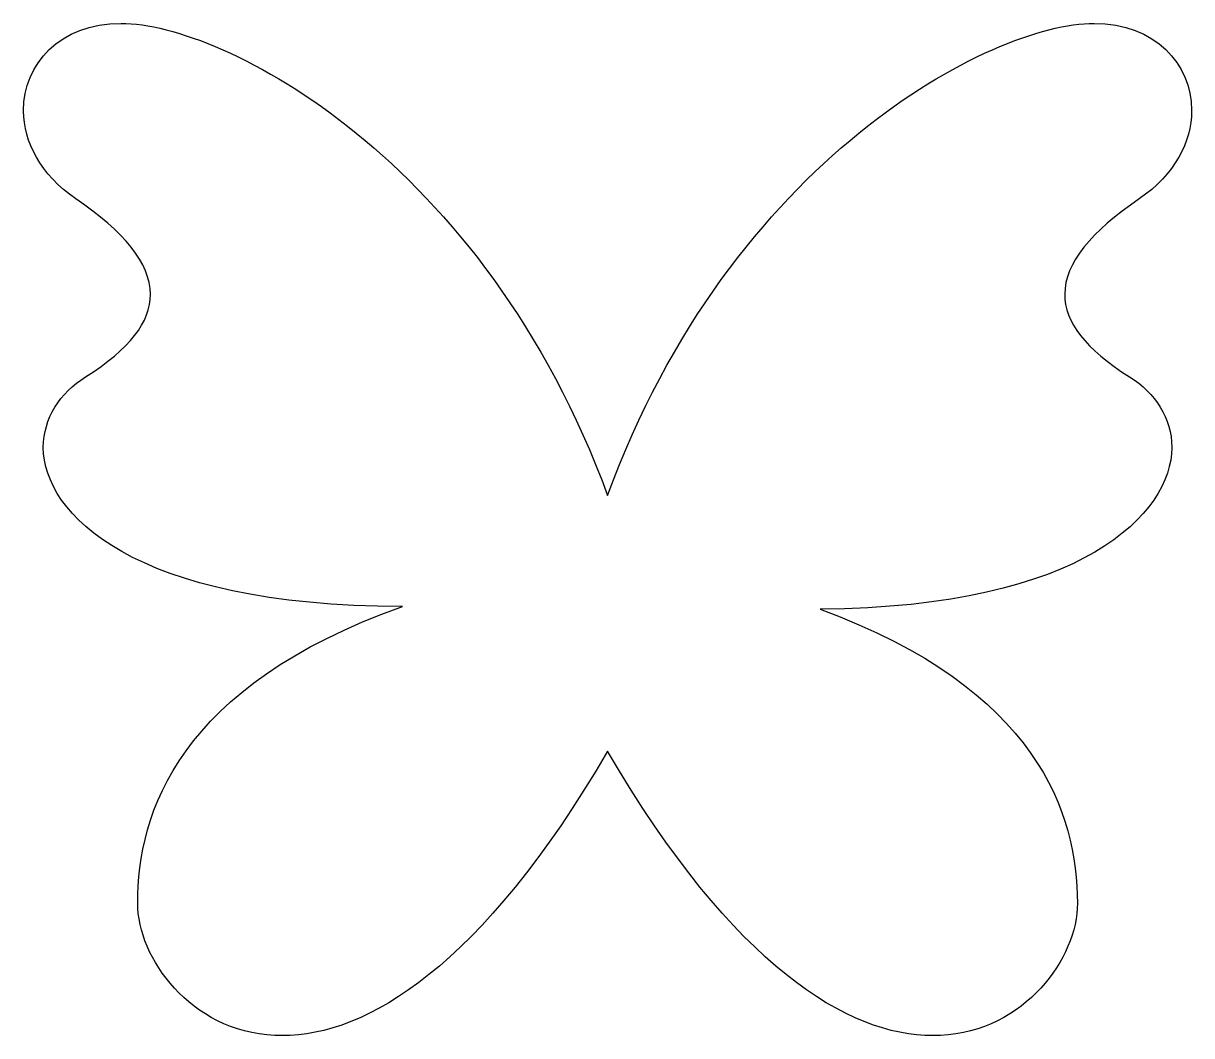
# Model space of a CAD drawing. Header units: centimetres. Extents: x -2.38 to 2.38, y -2.06 to 2.06.
import ezdxf

# ---------------------------------------------------------------- set-up
doc = ezdxf.new("R2010")
doc.units = ezdxf.units.CM
doc.header["$MEASUREMENT"] = 0
doc.layers.add('Layer 1', color=7, linetype='Continuous')

msp = doc.modelspace()

# ---------------------------------------------------------------- linework, layer by layer
at = {"layer": 'Layer 1', "color": 253}
msp.add_open_spline([(2.16731, 1.34785), (2.31339, 1.44784), (2.38009, 1.5814), (2.38123, 1.70607), (2.38123, 1.70607), (2.38123, 1.70607), (2.38125, 1.71052), (2.38125, 1.71052), (2.38125, 1.71052), (2.38069, 1.89784), (2.23221, 2.0639), (1.98345, 2.0639), (1.98345, 2.0639), (1.56742, 2.0639), (0.50311, 1.51235), (0, 0.13844), (0, 0.13844), (-0.50311, 1.51235), (-1.56742, 2.0639), (-1.98345, 2.0639), (-1.98345, 2.0639), (-2.23319, 2.0639), (-2.38183, 1.89652), (-2.38125, 1.70832), (-2.38125, 1.70832), (-2.38125, 1.70832), (-2.38125, 1.7061), (-2.38125, 1.7061), (-2.38125, 1.7061), (-2.38006, 1.58143), (-2.31341, 1.44787), (-2.16731, 1.34788), (-2.16731, 1.34788), (-1.97199, 1.21424), (-1.86404, 1.08607), (-1.86381, 0.95902), (-1.86381, 0.95902), (-1.86357, 0.84692), (-1.94721, 0.73566), (-2.12861, 0.62226), (-2.12861, 0.62226), (-2.23256, 0.55728), (-2.30025, 0.45182), (-2.30048, 0.33625), (-2.30048, 0.33625), (-2.30048, 0.33625), (-2.30047, 0.33352), (-2.30047, 0.33352), (-2.30047, 0.33352), (-2.29856, 0.06693), (-1.93744, -0.31368), (-0.83658, -0.31368), (-0.83658, -0.31368), (-0.83655, -0.31368), (-0.83653, -0.31368), (-0.8365, -0.31368), (-0.8365, -0.31368), (-1.74926, -0.63893), (-1.91579, -1.15455), (-1.91579, -1.52373), (-1.91579, -1.52373), (-1.91579, -1.74627), (-1.70293, -2.04623), (-1.35702, -2.06314), (-1.35702, -2.06314), (-1.34689, -2.06367), (-1.33662, -2.06388), (-1.32622, -2.06388), (-1.32622, -2.06388), (-0.98295, -2.06388), (-0.51654, -1.78731), (-0.00002, -0.90453), (-0.00002, -0.90453), (0.51645, -1.78723), (0.98285, -2.06388), (1.32612, -2.06388), (1.32612, -2.06388), (1.33652, -2.06388), (1.34673, -2.06364), (1.35694, -2.06314), (1.35694, -2.06314), (1.70286, -2.04623), (1.91571, -1.74627), (1.91571, -1.52373), (1.91571, -1.52373), (1.91571, -1.15879), (1.75283, -0.65071), (0.8673, -0.32493), (0.8673, -0.32493), (1.94389, -0.31757), (2.29851, 0.06943), (2.30039, 0.33354), (2.30039, 0.33354), (2.30039, 0.33354), (2.30039, 0.33629), (2.30039, 0.33629), (2.30039, 0.33629), (2.30015, 0.45183), (2.2325, 0.55732), (2.12854, 0.6223), (2.12854, 0.6223), (1.94714, 0.73567), (1.86351, 0.84693), (1.86372, 0.95906), (1.86372, 0.95906), (1.86404, 1.08607), (1.97197, 1.21424), (2.16731, 1.34785)], degree=3, knots=[0, 0, 0, 0, 0.0357143, 0.0357143, 0.0357143, 0.0357143, 0.0714286, 0.0714286, 0.0714286, 0.0714286, 0.1071429, 0.1071429, 0.1071429, 0.1071429, 0.1428571, 0.1428571, 0.1428571, 0.1428571, 0.1785714, 0.1785714, 0.1785714, 0.1785714, 0.2142857, 0.2142857, 0.2142857, 0.2142857, 0.25, 0.25, 0.25, 0.25, 0.2857143, 0.2857143, 0.2857143, 0.2857143, 0.3214286, 0.3214286, 0.3214286, 0.3214286, 0.3571429, 0.3571429, 0.3571429, 0.3571429, 0.3928571, 0.3928571, 0.3928571, 0.3928571, 0.4285714, 0.4285714, 0.4285714, 0.4285714, 0.4642857, 0.4642857, 0.4642857, 0.4642857, 0.5, 0.5, 0.5, 0.5, 0.5357143, 0.5357143, 0.5357143, 0.5357143, 0.5714286, 0.5714286, 0.5714286, 0.5714286, 0.6071429, 0.6071429, 0.6071429, 0.6071429, 0.6428571, 0.6428571, 0.6428571, 0.6428571, 0.6785714, 0.6785714, 0.6785714, 0.6785714, 0.7142857, 0.7142857, 0.7142857, 0.7142857, 0.75, 0.75, 0.75, 0.75, 0.7857143, 0.7857143, 0.7857143, 0.7857143, 0.8214286, 0.8214286, 0.8214286, 0.8214286, 0.8571429, 0.8571429, 0.8571429, 0.8571429, 0.8928571, 0.8928571, 0.8928571, 0.8928571, 0.9285714, 0.9285714, 0.9285714, 0.9285714, 1, 1, 1, 1], dxfattribs=at)

doc.saveas('drawing.dxf')
